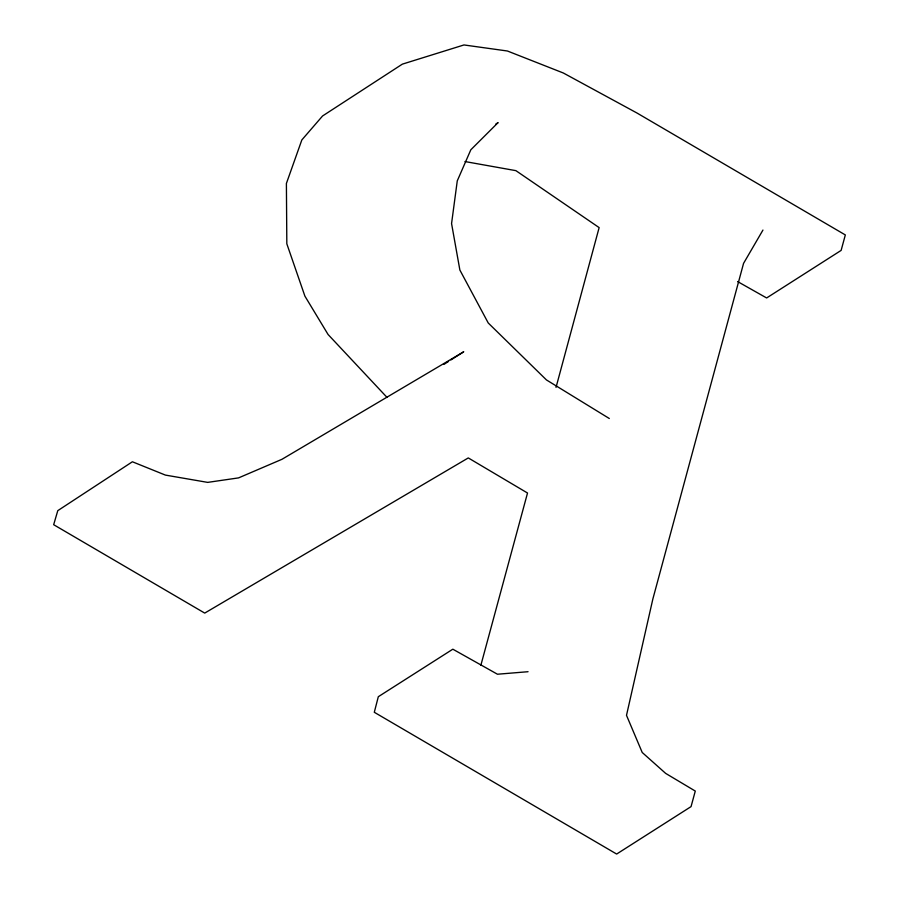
<?xml version="1.0" encoding="UTF-8"?>
<svg xmlns="http://www.w3.org/2000/svg" width="899" height="899" viewBox="0 0 899 899"><rect width="100%" height="100%" fill="white"/><g stroke="black" fill="none" stroke-linecap="round" stroke-linejoin="round"><path stroke-width="1.35" d="M480.841 665.35L527.522 493.023L468.289 457.928L204.725 613.096L53.67 524.701L57.783 510.654L132.4 461.771L165.394 475.088L207.68 482.381L238.572 477.886L281.938 459.31L463.738 351.767L450.882 359.96M556.032 387.379L599.139 227.604L515.902 170.653L464.974 161.55M762.948 230.065L743.563 263.362L652.876 598.925L626.502 715.334L642.223 752.485L665.642 773.376L695.287 791.064L691.05 806.617L616.647 854.05L374.299 712.278L378.31 696.714L452.838 649.19L497.462 674.228L528.05 671.71M495.776 124.107L498.113 122.579L470.818 149.796L457.265 180.879L451.568 223.57L459.872 270.048L488.247 322.999L546.446 379.929L609.308 418.507M443.87 364.432L448.545 361.454M737.607 281.567L766.633 297.962L841.127 250.405L845.33 234.942L636.942 112.993L563.313 72.988L507.429 51.007L463.985 44.95L402.347 64.144L322.572 115.971L301.839 139.941L286.399 183.452L286.826 243.798L304.907 296.142L328.079 334.495L387.019 397.392"/></g></svg>
